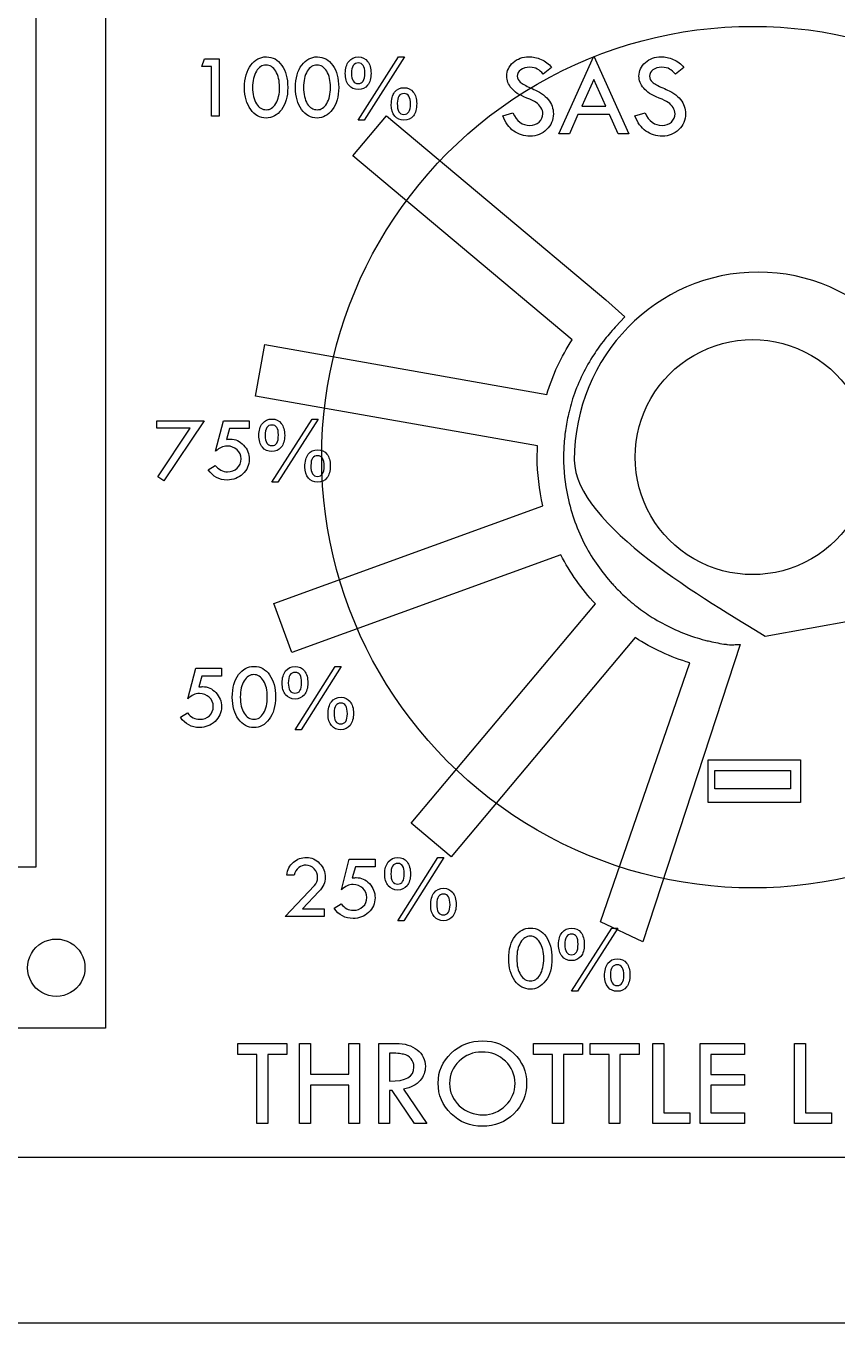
# Model space of a CAD drawing. Extents: x 0 to 339, y 0 to 211.
# Drawn here: x 71.27 to 102.32, y 0.13 to 49.81 of the extents above; entities that cross this region are included whole.
import ezdxf

# ---------------------------------------------------------------- set-up
doc = ezdxf.new("R2010")
doc.units = 0
doc.layers.add('Layer_1', color=7, linetype='CONTINUOUS')

msp = doc.modelspace()

# ---------------------------------------------------------------- linework, layer by layer
at = {"layer": 'Layer_1', "color": 6}
for p, q in [((74.32341, 77.630031), (74.32341, 11.422331)), ((74.32341, 11.422331), (40.28839, 11.422331)), ((116.13033, 6.478666), (6.47757, 6.478666))]:
    msp.add_line(p, q, dxfattribs=at)
at = {"layer": 'Layer_1', "color": 1}
for p, q in [((71.657301, 71.799211), (71.657301, 17.59721)), ((97.64459, 21.298801), (100.54459, 21.298801)), ((97.64459, 20.598801), (97.64459, 21.298801)), ((100.54459, 21.298801), (100.54459, 20.598801)), ((100.54459, 20.598801), (97.64459, 20.598801)), ((71.657301, 17.59721), (42.620799, 17.59721)), ((72.43379, 12.642041), (72.43379, 12.642041))]:
    msp.add_line(p, q, dxfattribs=at)
at = {"layer": 'Layer_1', "color": 7}
for p, q in [((78.00649, 48.259181), (78.1064, 48.548571)), ((78.38028, 48.259181), (78.00649, 48.259181)), ((78.1064, 48.548571), (78.67656, 48.548571)), ((78.38028, 46.360931), (78.38028, 48.259181)), ((78.67656, 48.548571), (78.67656, 46.360931)), ((80.46457, 48.629531), (80.48179, 48.629531)), ((82.41449, 48.629531), (82.43172, 48.629531)), ((83.99407, 46.205851), (85.53575, 48.626031)), ((85.7614, 48.626031), (84.22317, 46.205851)), ((85.53575, 48.626031), (85.7614, 48.626031)), ((91.39467, 48.224751), (91.07893, 47.971711)), ((91.39476, 48.224701), (91.39467, 48.224751)), ((91.67459, 45.687611), (93.00922, 48.650221)), ((93.00922, 48.650221), (94.35728, 45.687611)), ((96.45552, 48.224751), (96.13977, 47.971711)), ((96.4555, 48.224701), (96.45552, 48.224751)), ((83.4997, 47.997351), (83.4997, 47.997351)), ((84.24557, 48.016271), (84.24556, 48.016251)), ((93.00922, 47.756731), (92.55016, 46.742331)), ((93.46828, 46.742331), (93.00922, 47.756731)), ((80.98305, 47.465091), (80.98305, 47.465091)), ((82.93298, 47.465091), (82.93298, 47.465091)), ((85.26014, 46.788081), (85.26014, 46.788081)), ((85.99743, 46.819091), (85.99739, 46.819081)), ((92.55016, 46.742331), (93.46828, 46.742331)), ((78.67656, 46.360931), (78.38028, 46.360931)), ((83.78631, 44.838341), (85.07199, 46.370421)), ((84.22317, 46.205851), (83.99407, 46.205851)), ((85.07199, 46.370421), (93.47304, 39.321241)), ((89.52489, 46.375031), (89.91453, 46.484751)), ((92.4046, 46.417631), (92.0799, 45.687611)), ((93.61607, 46.417631), (92.4046, 46.417631)), ((93.94973, 45.687611), (93.61607, 46.417631)), ((94.58572, 46.375031), (94.97536, 46.484751)), ((92.0799, 45.687611), (91.67459, 45.687611)), ((94.35728, 45.687611), (93.94973, 45.687611)), ((92.18166, 37.794331), (83.78631, 44.838341)), ((93.47304, 39.321241), (94.20562, 38.666261)), ((94.20562, 38.666261), (93.85793, 38.296291)), ((80.06716, 35.638281), (80.41441, 37.607261)), ((80.41441, 37.607261), (91.21274, 35.703501)), ((90.86131, 33.734521), (80.06716, 35.638281)), ((92.20175, 35.527731), (92.20175, 35.525731)), ((76.28273, 34.694611), (78.09313, 34.694611)), ((76.28273, 34.405231), (76.28273, 34.694611)), ((77.56086, 34.405231), (76.28273, 34.405231)), ((76.3189, 32.539711), (77.56086, 34.405231)), ((78.09313, 34.694611), (76.548, 32.388121)), ((78.53238, 33.523331), (78.83555, 34.691171)), ((78.83555, 34.691171), (79.82429, 34.691171)), ((79.06637, 34.394891), (78.94923, 33.974591)), ((79.82429, 34.394891), (79.06637, 34.394891)), ((79.82429, 34.691171), (79.82429, 34.394891)), ((80.68729, 32.338121), (82.22897, 34.758301)), ((82.45462, 34.758301), (80.91638, 32.338121)), ((82.22897, 34.758301), (82.45462, 34.758301)), ((80.19291, 34.129621), (80.19291, 34.129621)), ((80.93879, 34.148551), (80.93878, 34.148521)), ((91.85951, 33.560431), (91.85951, 33.558431)), ((78.24988, 32.813611), (78.5186, 32.984141)), ((81.95336, 32.920341), (81.95336, 32.920341)), ((82.69065, 32.951341), (82.69061, 32.951341)), ((76.548, 32.388121), (76.3189, 32.539711)), ((80.91638, 32.338121), (80.68729, 32.338121)), ((80.76272, 27.689931), (91.06595, 31.439571)), ((92.01497, 31.784381), (92.01497, 31.780381)), ((92.6945, 29.904531), (92.6945, 29.903971)), ((91.75067, 29.560621), (81.44691, 25.810461)), ((93.71874, 28.446701), (93.72174, 28.443701)), ((81.44691, 25.810461), (80.76272, 27.689931)), ((86.02286, 19.274951), (93.07204, 27.675981)), ((94.59902, 26.384111), (87.555, 17.989271)), ((96.86403, 26.404051), (96.86703, 26.403491)), ((98.62132, 26.127081), (94.88739, 14.733111)), ((98.61832, 26.127081), (98.62132, 26.127081)), ((93.26475, 15.502091), (96.68986, 25.415181)), ((77.47039, 24.044121), (77.77356, 25.211951)), ((77.77356, 25.211951), (78.7623, 25.211951)), ((78.00438, 24.915671), (77.88725, 24.495371)), ((78.7623, 24.915671), (78.00438, 24.915671)), ((78.7623, 25.211951), (78.7623, 24.915671)), ((79.99565, 25.282581), (80.01287, 25.282581)), ((81.57522, 22.858901), (83.11691, 25.279081)), ((83.34256, 25.279081), (81.80432, 22.858901)), ((83.11691, 25.279081), (83.34256, 25.279081)), ((81.08085, 24.650401), (81.08085, 24.650401)), ((81.82673, 24.669321), (81.82672, 24.669301)), ((80.51414, 24.118131), (80.51414, 24.118131)), ((77.1879, 23.334391), (77.45661, 23.504931)), ((82.8413, 23.441121), (82.8413, 23.441121)), ((83.57859, 23.472131), (83.57855, 23.472121)), ((81.80432, 22.858901), (81.57522, 22.858901)), ((87.555, 17.989271), (86.02286, 19.274951)), ((83.34991, 16.728991), (83.65308, 17.896831)), ((83.65308, 17.896831), (84.64182, 17.896831)), ((84.64182, 17.896831), (84.64182, 17.600551)), ((85.50482, 15.543791), (87.0465, 17.963971)), ((87.27215, 17.963971), (85.73392, 15.543791)), ((87.0465, 17.963971), (87.27215, 17.963971)), ((83.8839, 17.600551), (83.76677, 17.180251)), ((84.64182, 17.600551), (83.8839, 17.600551)), ((81.54813, 17.283641), (81.25874, 17.283641)), ((85.01045, 17.335281), (85.01045, 17.335281)), ((85.75632, 17.354201), (85.75631, 17.354181)), ((81.19673, 15.698861), (82.31466, 16.887411)), ((82.48349, 16.658351), (81.85991, 15.991691)), ((81.85991, 15.991691), (82.69535, 15.991691)), ((82.69535, 15.991691), (82.69535, 15.698861)), ((83.06742, 16.019271), (83.33613, 16.189801)), ((86.77089, 16.126011), (86.77089, 16.126011)), ((87.50817, 16.157021), (87.50814, 16.157011)), ((82.69535, 15.698861), (81.19673, 15.698861)), ((85.73392, 15.543791), (85.50482, 15.543791)), ((94.88739, 14.733111), (93.26475, 15.502091)), ((90.57908, 15.262771), (90.59631, 15.262771)), ((92.15866, 12.839091), (93.70034, 15.259271)), ((93.92599, 15.259271), (92.38776, 12.839091)), ((93.70034, 15.259271), (93.92599, 15.259271)), ((91.66429, 14.630591), (91.66429, 14.630591)), ((92.41016, 14.649511), (92.41015, 14.649491)), ((91.09757, 14.098331), (91.09757, 14.098331)), ((93.42473, 13.421321), (93.42473, 13.421321)), ((94.16202, 13.452331), (94.16198, 13.452321)), ((92.38776, 12.839091), (92.15866, 12.839091)), ((79.38275, 10.843581), (81.26136, 10.843581)), ((79.38275, 10.423971), (79.38275, 10.843581)), ((81.26136, 10.843581), (81.26136, 10.423971)), ((81.74608, 10.843581), (82.1657, 10.843581)), ((81.74608, 7.771241), (81.74608, 10.843581)), ((82.1657, 10.843581), (82.1657, 9.661911)), ((83.63434, 9.661911), (83.63434, 10.843581)), ((83.63434, 10.843581), (84.04913, 10.843581)), ((84.04913, 10.843581), (84.04913, 7.771241)), ((84.77737, 7.771241), (84.77742, 10.843581)), ((84.77742, 10.843581), (85.44302, 10.843581)), ((85.19704, 10.472201), (85.19704, 9.401461)), ((85.19704, 10.472181), (85.19704, 10.472201)), ((90.70626, 10.843581), (92.58487, 10.843581)), ((90.70626, 10.423971), (90.70626, 10.843581)), ((92.58487, 10.843581), (92.58487, 10.423971)), ((92.86823, 10.843581), (94.74684, 10.843581)), ((92.86823, 10.423971), (92.86823, 10.843581)), ((94.74684, 10.843581), (94.74684, 10.423971)), ((95.27739, 10.843581), (95.69218, 10.843581)), ((95.27739, 7.771241), (95.27739, 10.843581)), ((95.69218, 10.843581), (95.69218, 8.186031)), ((97.08365, 10.843581), (98.78622, 10.843581)), ((97.08365, 7.771241), (97.08365, 10.843581)), ((98.78622, 10.843581), (98.78622, 10.423971)), ((100.69859, 10.843581), (101.11338, 10.843581)), ((100.69859, 7.771241), (100.69859, 10.843581)), ((101.11338, 10.843581), (101.11338, 8.186031)), ((80.11345, 10.423971), (79.38275, 10.423971)), ((80.11345, 7.771241), (80.11345, 10.423971)), ((81.26136, 10.423971), (80.52824, 10.423971)), ((80.52824, 10.423971), (80.52824, 7.771241)), ((91.43697, 10.423971), (90.70626, 10.423971)), ((91.43697, 7.771241), (91.43697, 10.423971)), ((92.58487, 10.423971), (91.85175, 10.423971)), ((91.85175, 10.423971), (91.85175, 7.771241)), ((93.59894, 10.423971), (92.86823, 10.423971)), ((93.59894, 7.771241), (93.59894, 10.423971)), ((94.74684, 10.423971), (94.01372, 10.423971)), ((94.01372, 10.423971), (94.01372, 7.771241)), ((98.78622, 10.423971), (97.49844, 10.423971)), ((97.49844, 10.423971), (97.49844, 9.657091)), ((82.1657, 9.661911), (83.63434, 9.661911)), ((97.49844, 9.657091), (98.78622, 9.657091)), ((98.78622, 9.657091), (98.78622, 9.242301)), ((83.63434, 9.247121), (82.1657, 9.247121)), ((82.1657, 9.247121), (82.1657, 7.771241)), ((83.63434, 7.771241), (83.63434, 9.247121)), ((85.29109, 9.034901), (85.19699, 9.034901)), ((85.19699, 9.034901), (85.19699, 7.771241)), ((86.14478, 7.771241), (85.29109, 9.034901)), ((85.72999, 9.085551), (86.62468, 7.771241)), ((87.05394, 9.326701), (87.05394, 9.326701)), ((89.99605, 9.307401), (89.99605, 9.307401)), ((98.78622, 9.242301), (97.49844, 9.242301)), ((97.49844, 9.242301), (97.49844, 8.186031)), ((95.69218, 8.186031), (96.69298, 8.186031)), ((96.69298, 8.186031), (96.69298, 7.771241)), ((97.49844, 8.186031), (98.78622, 8.186031)), ((98.78622, 8.186031), (98.78622, 7.771241)), ((101.11338, 8.186031), (102.11418, 8.186031)), ((102.11418, 8.186031), (102.11418, 7.771241)), ((80.52824, 7.771241), (80.11345, 7.771241)), ((82.1657, 7.771241), (81.74608, 7.771241)), ((84.04913, 7.771241), (83.63434, 7.771241)), ((85.19699, 7.771241), (84.77737, 7.771241)), ((86.62468, 7.771241), (86.14478, 7.771241)), ((91.85175, 7.771241), (91.43697, 7.771241)), ((94.01372, 7.771241), (93.59894, 7.771241)), ((96.69298, 7.771241), (95.27739, 7.771241)), ((98.78622, 7.771241), (97.08365, 7.771241)), ((102.11418, 7.771241), (100.69859, 7.771241)), ((338.58731, 0.132278), (0.13229, 0.132278))]:
    msp.add_line(p, q, dxfattribs=at)
at = {"layer": 'Layer_1', "color": 3}
for p, q in [((99.30574, 40.384291), (99.30574, 40.384291)), ((99.5675, 26.447111), (102.97111, 27.051211)), ((97.39377, 21.701481), (100.925069, 21.701481)), ((97.39377, 20.064455), (97.39377, 21.701481)), ((100.925069, 21.701481), (100.925069, 20.064455)), ((100.925069, 20.064455), (97.39377, 20.064455))]:
    msp.add_line(p, q, dxfattribs=at)
at = {"layer": 'Layer_1', "color": 6}
for points in [[(90.8446, 47.58779), (95.949718, 50.535231), (102.239482, 50.535231), (107.3446, 47.58779)], [(82.5946, 33.298371), (82.5946, 39.193253), (85.739482, 44.640349), (90.8446, 47.58779)], [(90.8446, 19.008952), (85.739482, 21.956393), (82.5946, 27.403489), (82.5946, 33.298371)], [(107.3446, 19.008952), (102.239482, 16.061511), (95.949718, 16.061511), (90.8446, 19.008952)]]:
    msp.add_open_spline(points, degree=3, dxfattribs=at)
at = {"layer": 'Layer_1', "color": 7}
for points in [[(79.64291, 47.444421), (79.64291, 47.817634), (79.723297, 48.108171), (79.88407, 48.316031)], [(79.88407, 48.316031), (80.04599, 48.525031), (80.23949, 48.629531), (80.46457, 48.629531)], [(80.46801, 48.316031), (80.315277, 48.316031), (80.19068, 48.236791), (80.09422, 48.078311)], [(80.83664, 48.076591), (80.739027, 48.236218), (80.61615, 48.316031), (80.46801, 48.316031)], [(80.48179, 48.629531), (80.72295, 48.629531), (80.918747, 48.521011), (81.06918, 48.303971)], [(81.06918, 48.303971), (81.220767, 48.088078), (81.29656, 47.807301), (81.29656, 47.461641)], [(81.59284, 47.444421), (81.59284, 47.817634), (81.673223, 48.108171), (81.83399, 48.316031)], [(81.83399, 48.316031), (81.99591, 48.525031), (82.18941, 48.629531), (82.41449, 48.629531)], [(82.41794, 48.316031), (82.265207, 48.316031), (82.140607, 48.236791), (82.04414, 48.078311)], [(82.78656, 48.076591), (82.688947, 48.236218), (82.566073, 48.316031), (82.41794, 48.316031)], [(82.43172, 48.629531), (82.672873, 48.629531), (82.868667, 48.521011), (83.0191, 48.303971)], [(83.0191, 48.303971), (83.170687, 48.088078), (83.24648, 47.807301), (83.24648, 47.461641)], [(83.4997, 47.997351), (83.4997, 48.190278), (83.544483, 48.343011), (83.63405, 48.455551)], [(83.63405, 48.455551), (83.723623, 48.569238), (83.84363, 48.626081), (83.99407, 48.626081)], [(84.00096, 48.396941), (83.82296, 48.396941), (83.73396, 48.262581), (83.73396, 47.993861)], [(83.99407, 48.626081), (84.146803, 48.626081), (84.266807, 48.569811), (84.35408, 48.457271)], [(84.24556, 48.016251), (84.24556, 48.270044), (84.164027, 48.396941), (84.00096, 48.396941)], [(84.35408, 48.457271), (84.441353, 48.345884), (84.48499, 48.191431), (84.48499, 47.993911)], [(89.67945, 47.893281), (89.67945, 48.097808), (89.761557, 48.271728), (89.92577, 48.415041)], [(89.92577, 48.415041), (90.08999, 48.559848), (90.28929, 48.632251), (90.52367, 48.632251)], [(90.55717, 48.229191), (90.416837, 48.229191), (90.302633, 48.197091), (90.21456, 48.132891)], [(90.52367, 48.632251), (90.67893, 48.632251), (90.83643, 48.598664), (90.99617, 48.531491)], [(90.85052, 48.164291), (90.78334, 48.207558), (90.685557, 48.229191), (90.55717, 48.229191)], [(90.99617, 48.531491), (91.155903, 48.464311), (91.288767, 48.362048), (91.39476, 48.224701)], [(94.74018, 47.893281), (94.74018, 48.097808), (94.82229, 48.271728), (94.98651, 48.415041)], [(94.98651, 48.415041), (95.150723, 48.559848), (95.350023, 48.632251), (95.58441, 48.632251)], [(95.61802, 48.229191), (95.477687, 48.229191), (95.36348, 48.197091), (95.2754, 48.132891)], [(95.58441, 48.632251), (95.739663, 48.632251), (95.89716, 48.598664), (96.0569, 48.531491)], [(95.91137, 48.164291), (95.84419, 48.207558), (95.746407, 48.229191), (95.61802, 48.229191)], [(96.0569, 48.531491), (96.21664, 48.464311), (96.349507, 48.362048), (96.4555, 48.224701)], [(80.09422, 48.078311), (79.997753, 47.920991), (79.94952, 47.713138), (79.94952, 47.454751)], [(80.98305, 47.465091), (80.98305, 47.713138), (80.934247, 47.916971), (80.83664, 48.076591)], [(82.04414, 48.078311), (81.94768, 47.920991), (81.89945, 47.713138), (81.89945, 47.454751)], [(82.93298, 47.465091), (82.93298, 47.713138), (82.884173, 47.916971), (82.78656, 48.076591)], [(83.63233, 47.546051), (83.54391, 47.656291), (83.4997, 47.806724), (83.4997, 47.997351)], [(83.73396, 47.993861), (83.73396, 47.869834), (83.75636, 47.773944), (83.80116, 47.706191)], [(83.80116, 47.706191), (83.84596, 47.639591), (83.90912, 47.606291), (83.99064, 47.606291)], [(83.99064, 47.606291), (84.079067, 47.606291), (84.143377, 47.639024), (84.18357, 47.704491)], [(84.18357, 47.704491), (84.224903, 47.769958), (84.24557, 47.873884), (84.24557, 48.016271)], [(84.48499, 47.993911), (84.48499, 47.804431), (84.44078, 47.654568), (84.35236, 47.544321)], [(89.72195, 47.653681), (89.693617, 47.728321), (89.67945, 47.808188), (89.67945, 47.893281)], [(90.21456, 48.132891), (90.127973, 48.070224), (90.08468, 47.988861), (90.08468, 47.888801)], [(90.08468, 47.888801), (90.08468, 47.802214), (90.122747, 47.725331), (90.19888, 47.658151)], [(91.07893, 47.971711), (90.99533, 48.058298), (90.919193, 48.122491), (90.85052, 48.164291)], [(94.78278, 47.653681), (94.75438, 47.728321), (94.74018, 47.808188), (94.74018, 47.893281)], [(95.2754, 48.132891), (95.188813, 48.070224), (95.14552, 47.988861), (95.14552, 47.888801)], [(95.14552, 47.888801), (95.14552, 47.802214), (95.18359, 47.725331), (95.25973, 47.658151)], [(96.13977, 47.971711), (96.05617, 48.058298), (95.980037, 48.122491), (95.91137, 48.164291)], [(79.87718, 46.612431), (79.721, 46.830618), (79.64291, 47.107948), (79.64291, 47.444421)], [(79.94952, 47.454751), (79.94952, 47.198664), (79.998327, 46.992534), (80.09594, 46.836361)], [(80.84008, 46.841521), (80.935393, 47.001148), (80.98305, 47.209004), (80.98305, 47.465091)], [(81.29656, 47.461641), (81.29656, 47.103354), (81.215027, 46.817988), (81.05196, 46.605541)], [(81.8271, 46.612431), (81.670927, 46.830618), (81.59284, 47.107948), (81.59284, 47.444421)], [(81.89945, 47.454751), (81.89945, 47.198664), (81.948257, 46.992534), (82.04587, 46.836361)], [(82.79001, 46.841521), (82.885323, 47.001148), (82.93298, 47.209004), (82.93298, 47.465091)], [(83.24648, 47.461641), (83.24648, 47.103354), (83.164947, 46.817988), (83.00188, 46.605541)], [(83.99407, 47.380681), (83.842483, 47.380681), (83.721903, 47.435804), (83.63233, 47.546051)], [(84.35236, 47.544321), (84.263933, 47.435228), (84.144503, 47.380681), (83.99407, 47.380681)], [(85.26014, 46.788081), (85.26014, 47.000528), (85.30263, 47.163594), (85.38761, 47.277281)], [(85.38761, 47.277281), (85.473737, 47.390968), (85.596037, 47.447811), (85.75451, 47.447811)], [(85.75107, 47.222161), (85.576517, 47.222161), (85.48924, 47.098711), (85.48924, 46.851811)], [(85.99739, 46.819081), (85.99739, 47.087801), (85.915283, 47.222161), (85.75107, 47.222161)], [(85.75451, 47.447811), (85.898057, 47.447811), (86.013467, 47.392691), (86.10074, 47.282451)], [(86.10074, 47.282451), (86.18802, 47.172204), (86.23166, 47.025211), (86.23166, 46.841471)], [(89.86078, 47.427501), (89.798047, 47.503641), (89.75177, 47.579034), (89.72195, 47.653681)], [(90.08248, 47.232681), (89.99738, 47.287948), (89.92348, 47.352888), (89.86078, 47.427501)], [(90.45196, 47.053541), (90.292227, 47.119208), (90.169067, 47.178921), (90.08248, 47.232681)], [(90.19888, 47.658151), (90.275013, 47.592484), (90.404893, 47.520081), (90.58852, 47.440941)], [(90.58852, 47.440941), (90.772147, 47.363314), (90.914717, 47.290164), (91.01623, 47.221491)], [(91.01623, 47.221491), (91.119237, 47.154311), (91.203583, 47.079668), (91.26927, 46.997561)], [(94.92162, 47.427501), (94.858953, 47.503641), (94.812673, 47.579034), (94.78278, 47.653681)], [(95.14331, 47.232681), (95.058217, 47.287948), (94.98432, 47.352888), (94.92162, 47.427501)], [(95.5128, 47.053541), (95.35306, 47.119208), (95.229897, 47.178921), (95.14331, 47.232681)], [(95.25973, 47.658151), (95.335863, 47.592484), (95.465743, 47.520081), (95.64937, 47.440941)], [(95.64937, 47.440941), (95.83299, 47.363314), (95.975557, 47.290164), (96.07707, 47.221491)], [(96.07707, 47.221491), (96.180083, 47.154311), (96.264433, 47.079668), (96.33012, 46.997561)], [(80.09594, 46.836361), (80.193553, 46.681328), (80.319873, 46.603811), (80.4749, 46.603811)], [(80.4749, 46.603811), (80.624187, 46.603811), (80.745913, 46.683048), (80.84008, 46.841521)], [(82.04587, 46.836361), (82.143477, 46.681328), (82.269797, 46.603811), (82.42483, 46.603811)], [(82.42483, 46.603811), (82.574117, 46.603811), (82.695843, 46.683048), (82.79001, 46.841521)], [(85.39278, 46.362611), (85.304353, 46.468258), (85.26014, 46.610081), (85.26014, 46.788081)], [(85.48924, 46.851811), (85.48924, 46.702524), (85.508773, 46.594578), (85.54784, 46.527971)], [(85.74422, 46.428071), (85.913027, 46.428071), (85.99743, 46.558411), (85.99743, 46.819091)], [(86.23166, 46.841471), (86.23166, 46.638211), (86.18917, 46.481461), (86.10419, 46.371221)], [(90.80353, 46.881111), (90.730383, 46.931844), (90.613193, 46.989321), (90.45196, 47.053541)], [(90.98716, 46.686291), (90.937893, 46.765418), (90.876683, 46.830358), (90.80353, 46.881111)], [(91.26927, 46.997561), (91.334937, 46.915448), (91.383457, 46.828861), (91.41483, 46.737801)], [(91.41483, 46.737801), (91.447697, 46.646734), (91.46413, 46.550444), (91.46413, 46.448931)], [(95.86437, 46.881111), (95.791217, 46.931844), (95.674027, 46.989321), (95.5128, 47.053541)], [(96.04799, 46.686291), (95.998723, 46.765418), (95.937517, 46.830358), (95.86437, 46.881111)], [(96.33012, 46.997561), (96.395787, 46.915448), (96.444303, 46.828861), (96.47567, 46.737801)], [(96.47567, 46.737801), (96.508537, 46.646734), (96.52497, 46.550444), (96.52497, 46.448931)], [(80.46801, 46.286861), (80.23145, 46.286861), (80.034507, 46.395384), (79.87718, 46.612431)], [(81.05196, 46.605541), (80.89004, 46.393088), (80.69539, 46.286861), (80.46801, 46.286861)], [(82.41794, 46.286861), (82.181373, 46.286861), (81.984427, 46.395384), (81.8271, 46.612431)], [(83.00188, 46.605541), (82.83996, 46.393088), (82.645313, 46.286861), (82.41794, 46.286861)], [(85.74418, 46.205851), (85.598333, 46.205851), (85.4812, 46.258104), (85.39278, 46.362611)], [(85.54784, 46.527971), (85.58804, 46.461371), (85.6535, 46.428071), (85.74422, 46.428071)], [(86.10419, 46.371221), (86.01921, 46.260974), (85.899207, 46.205851), (85.74418, 46.205851)], [(89.94588, 45.786091), (89.763747, 45.917464), (89.623417, 46.113778), (89.52489, 46.375031)], [(89.91453, 46.484751), (90.05635, 46.163784), (90.273563, 46.003301), (90.56617, 46.003301)], [(90.91998, 46.130941), (91.014033, 46.216034), (91.06106, 46.323521), (91.06106, 46.453401)], [(91.06106, 46.453401), (91.06106, 46.531034), (91.036427, 46.608664), (90.98716, 46.686291)], [(91.46413, 46.448931), (91.46413, 46.211558), (91.377543, 46.009271), (91.20437, 45.842071)], [(95.00671, 45.786091), (94.824583, 45.917464), (94.684253, 46.113778), (94.58572, 46.375031)], [(94.97536, 46.484751), (95.117187, 46.163784), (95.3344, 46.003301), (95.627, 46.003301)], [(95.98081, 46.130941), (96.074863, 46.216034), (96.12189, 46.323521), (96.12189, 46.453401)], [(96.12189, 46.453401), (96.12189, 46.531034), (96.097257, 46.608664), (96.04799, 46.686291)], [(96.52497, 46.448931), (96.52497, 46.211558), (96.438383, 46.009271), (96.26521, 45.842071)], [(90.5796, 45.591271), (90.34074, 45.591271), (90.1295, 45.656211), (89.94588, 45.786091)], [(90.56617, 46.003301), (90.70799, 46.003301), (90.825927, 46.045848), (90.91998, 46.130941)], [(91.20437, 45.842071), (91.03269, 45.674871), (90.824433, 45.591271), (90.5796, 45.591271)], [(95.64044, 45.591271), (95.40158, 45.591271), (95.190337, 45.656211), (95.00671, 45.786091)], [(95.627, 46.003301), (95.768827, 46.003301), (95.886763, 46.045848), (95.98081, 46.130941)], [(96.26521, 45.842071), (96.09353, 45.674871), (95.885273, 45.591271), (95.64044, 45.591271)], [(93.83363, 38.270681), (93.67402, 38.102001), (93.52261, 37.925761), (93.37993, 37.742551)], [(93.85733, 38.296581), (93.84933, 38.287581), (93.84153, 38.279681), (93.83363, 38.270681)], [(91.21274, 35.703501), (91.43631, 36.442341), (91.76246, 37.146151), (92.18166, 37.794331)], [(93.36553, 37.723451), (93.22209, 37.537851), (93.08774, 37.345381), (92.96296, 37.146751)], [(93.37993, 37.742551), (93.37493, 37.736551), (93.36993, 37.729451), (93.36553, 37.723451)], [(92.96296, 37.146751), (92.64336, 36.640571), (92.38768, 36.096751), (92.20175, 35.527731)], [(92.20175, 35.525731), (92.16205, 35.397741), (92.12585, 35.268671), (92.09324, 35.138681)], [(92.04314, 34.941281), (91.99574, 34.736511), (91.95734, 34.529791), (91.92791, 34.321681)], [(92.09324, 35.138681), (92.07564, 35.073081), (92.05884, 35.007271), (92.04314, 34.941281)], [(80.19291, 34.129621), (80.19291, 34.322548), (80.237697, 34.475281), (80.32727, 34.587821)], [(80.32727, 34.587821), (80.416843, 34.701508), (80.53685, 34.758351), (80.68729, 34.758351)], [(80.69418, 34.529201), (80.51618, 34.529201), (80.42718, 34.394841), (80.42718, 34.126121)], [(80.68729, 34.758351), (80.840017, 34.758351), (80.96002, 34.702081), (81.0473, 34.589541)], [(80.93878, 34.148521), (80.93878, 34.402308), (80.857247, 34.529201), (80.69418, 34.529201)], [(81.0473, 34.589541), (81.134573, 34.478148), (81.17821, 34.323691), (81.17821, 34.126171)], [(91.92791, 34.321681), (91.92491, 34.300681), (91.92191, 34.279581), (91.91891, 34.258581)], [(78.94923, 33.974591), (79.03651, 33.983791), (79.08704, 33.988391), (79.10082, 33.988391)], [(79.10082, 33.988391), (79.293747, 33.988391), (79.461983, 33.911451), (79.60553, 33.757571)], [(80.32555, 33.678311), (80.237123, 33.788551), (80.19291, 33.938988), (80.19291, 34.129621)], [(80.42718, 34.126121), (80.42718, 34.002101), (80.44958, 33.906214), (80.49438, 33.838461)], [(80.49438, 33.838461), (80.53918, 33.771861), (80.60234, 33.738561), (80.68386, 33.738561)], [(80.68386, 33.738561), (80.772287, 33.738561), (80.836597, 33.771294), (80.87679, 33.836761)], [(80.87679, 33.836761), (80.918123, 33.902228), (80.93879, 34.006158), (80.93879, 34.148551)], [(81.17821, 34.126171), (81.17821, 33.936691), (81.134, 33.786831), (81.04558, 33.676591)], [(91.91891, 34.258581), (91.88791, 34.026961), (91.86801, 33.793971), (91.85951, 33.560431)], [(78.74942, 33.673191), (78.683953, 33.642191), (78.611607, 33.592238), (78.53238, 33.523331)], [(78.98024, 33.721391), (78.891813, 33.721391), (78.814873, 33.705324), (78.74942, 33.673191)], [(79.35403, 33.578421), (79.252977, 33.673734), (79.12838, 33.721391), (78.98024, 33.721391)], [(79.50734, 33.230471), (79.50734, 33.368271), (79.456237, 33.484254), (79.35403, 33.578421)], [(79.60553, 33.757571), (79.74907, 33.603691), (79.82084, 33.423398), (79.82084, 33.216691)], [(80.68729, 33.512951), (80.535703, 33.512951), (80.415123, 33.568071), (80.32555, 33.678311)], [(81.04558, 33.676591), (80.957153, 33.567498), (80.837723, 33.512951), (80.68729, 33.512951)], [(81.95336, 32.920341), (81.95336, 33.132788), (81.99585, 33.295854), (82.08083, 33.409541)], [(82.08083, 33.409541), (82.166957, 33.523228), (82.289257, 33.580071), (82.44773, 33.580071)], [(82.44428, 33.354421), (82.269733, 33.354421), (82.18246, 33.230971), (82.18246, 32.984071)], [(82.69061, 32.951341), (82.69061, 33.220061), (82.6085, 33.354421), (82.44428, 33.354421)], [(82.44773, 33.580071), (82.591277, 33.580071), (82.706687, 33.524951), (82.79396, 33.414711)], [(82.79396, 33.414711), (82.881233, 33.304471), (82.92487, 33.157481), (82.92487, 32.973741)], [(90.84581, 33.298371), (90.84681, 33.443861), (90.85281, 33.589301), (90.86131, 33.734521)], [(91.06595, 31.439571), (90.92229, 32.048811), (90.84841, 32.672431), (90.84581, 33.298371)], [(91.85951, 33.558431), (91.85351, 33.471731), (91.84931, 33.384881), (91.84651, 33.297981)], [(91.84651, 33.297981), (91.84951, 32.788931), (91.90581, 32.281601), (92.01497, 31.784381)], [(78.9768, 32.422591), (78.677073, 32.422591), (78.434767, 32.552931), (78.24988, 32.813611)], [(78.5186, 32.984141), (78.65066, 32.818781), (78.80741, 32.736101), (78.98885, 32.736101)], [(78.98885, 32.736101), (79.138137, 32.736101), (79.261587, 32.782608), (79.3592, 32.875621)], [(79.3592, 32.875621), (79.45796, 32.969788), (79.50734, 33.088071), (79.50734, 33.230471)], [(79.82084, 33.216691), (79.82084, 32.995058), (79.738733, 32.807298), (79.57452, 32.653411)], [(82.08599, 32.494871), (81.99757, 32.600518), (81.95336, 32.742341), (81.95336, 32.920341)], [(82.18246, 32.984071), (82.18246, 32.834784), (82.201993, 32.726838), (82.24106, 32.660231)], [(82.43743, 32.560331), (82.606243, 32.560331), (82.69065, 32.690668), (82.69065, 32.951341)], [(82.92487, 32.973741), (82.92487, 32.770481), (82.882383, 32.613728), (82.79741, 32.503481)], [(79.57452, 32.653411), (79.411453, 32.499531), (79.212213, 32.422591), (78.9768, 32.422591)], [(82.43739, 32.338121), (82.29155, 32.338121), (82.174417, 32.390371), (82.08599, 32.494871)], [(82.24106, 32.660231), (82.28126, 32.593631), (82.346717, 32.560331), (82.43743, 32.560331)], [(82.79741, 32.503481), (82.71243, 32.393241), (82.592423, 32.338121), (82.43739, 32.338121)], [(92.01497, 31.780381), (92.15395, 31.126771), (92.38263, 30.495511), (92.6945, 29.904531)], [(92.6945, 29.903971), (92.97472, 29.377961), (93.31873, 28.888511), (93.71874, 28.446701)], [(93.07204, 27.675981), (92.54568, 28.239361), (92.1009, 28.873751), (91.75067, 29.560621)], [(93.72174, 28.443701), (93.84327, 28.309301), (93.9698, 28.179491), (94.10105, 28.054571)], [(94.10105, 28.054571), (94.10605, 28.050571), (94.11005, 28.045571), (94.11485, 28.041671)], [(94.11485, 28.041671), (94.2878, 27.877831), (94.46871, 27.722621), (94.65694, 27.576591)], [(94.65694, 27.576591), (94.84799, 27.428441), (95.04633, 27.289951), (95.25122, 27.161621)], [(95.25122, 27.161621), (95.75563, 26.843741), (96.29732, 26.589301), (96.86403, 26.404051)], [(96.68986, 25.415181), (95.95101, 25.638751), (95.2472, 25.964911), (94.59902, 26.384111)], [(96.86703, 26.403491), (96.99655, 26.363391), (97.12717, 26.326691), (97.25873, 26.293941)], [(97.25873, 26.293941), (97.32223, 26.276741), (97.38598, 26.260341), (97.44993, 26.244841)], [(97.44993, 26.244841), (97.65623, 26.197141), (97.86451, 26.158441), (98.07418, 26.129081)], [(98.07418, 26.129081), (98.09398, 26.126081), (98.11378, 26.123081), (98.13358, 26.120081)], [(98.13358, 26.120081), (98.36572, 26.088981), (98.38426, 26.134881), (98.61832, 26.127081)], [(79.17399, 24.097461), (79.17399, 24.470681), (79.254377, 24.761218), (79.41515, 24.969071)], [(79.41515, 24.969071), (79.57707, 25.178078), (79.77057, 25.282581), (79.99565, 25.282581)], [(79.99909, 24.969071), (79.846357, 24.969071), (79.72176, 24.889834), (79.6253, 24.731361)], [(80.36772, 24.729641), (80.270107, 24.889261), (80.14723, 24.969071), (79.99909, 24.969071)], [(80.01287, 25.282581), (80.25403, 25.282581), (80.449827, 25.174058), (80.60026, 24.957011)], [(80.60026, 24.957011), (80.751847, 24.741118), (80.82764, 24.460344), (80.82764, 24.114691)], [(81.08085, 24.650401), (81.08085, 24.843328), (81.125637, 24.996061), (81.21521, 25.108601)], [(81.21521, 25.108601), (81.304783, 25.222288), (81.424787, 25.279131), (81.57522, 25.279131)], [(81.58212, 25.049981), (81.40412, 25.049981), (81.31512, 24.915621), (81.31512, 24.646901)], [(81.57522, 25.279131), (81.727953, 25.279131), (81.84796, 25.222861), (81.93524, 25.110321)], [(81.82672, 24.669301), (81.82672, 24.923088), (81.745187, 25.049981), (81.58212, 25.049981)], [(81.93524, 25.110321), (82.022513, 24.998928), (82.06615, 24.844471), (82.06615, 24.646951)], [(77.88725, 24.495371), (77.974523, 24.504571), (78.02505, 24.509171), (78.03883, 24.509171)], [(78.03883, 24.509171), (78.231757, 24.509171), (78.399993, 24.432231), (78.54354, 24.278351)], [(79.6253, 24.731361), (79.52884, 24.574034), (79.48061, 24.366181), (79.48061, 24.107801)], [(80.51414, 24.118131), (80.51414, 24.366178), (80.465333, 24.570014), (80.36772, 24.729641)], [(81.21349, 24.199091), (81.125063, 24.309338), (81.08085, 24.459774), (81.08085, 24.650401)], [(81.31512, 24.646901), (81.31512, 24.522881), (81.33752, 24.426994), (81.38232, 24.359241)], [(81.38232, 24.359241), (81.42712, 24.292641), (81.49028, 24.259341), (81.5718, 24.259341)], [(81.5718, 24.259341), (81.660227, 24.259341), (81.724537, 24.292074), (81.76473, 24.357541)], [(81.76473, 24.357541), (81.806063, 24.423008), (81.82673, 24.526934), (81.82673, 24.669321)], [(82.06615, 24.646951), (82.06615, 24.457471), (82.021937, 24.307611), (81.93351, 24.197371)], [(77.68743, 24.193981), (77.621963, 24.162981), (77.549617, 24.113028), (77.47039, 24.044121)], [(77.91826, 24.242181), (77.829833, 24.242181), (77.75289, 24.226114), (77.68743, 24.193981)], [(78.29205, 24.099201), (78.19099, 24.194521), (78.066393, 24.242181), (77.91826, 24.242181)], [(78.44536, 23.751251), (78.44536, 23.889058), (78.394257, 24.005041), (78.29205, 24.099201)], [(78.54354, 24.278351), (78.687087, 24.124471), (78.75886, 23.944178), (78.75886, 23.737471)], [(79.40826, 23.265471), (79.25208, 23.483664), (79.17399, 23.760994), (79.17399, 24.097461)], [(79.48061, 24.107801), (79.48061, 23.851714), (79.529413, 23.645581), (79.62702, 23.489401)], [(80.37116, 23.494571), (80.46648, 23.654191), (80.51414, 23.862044), (80.51414, 24.118131)], [(80.82764, 24.114691), (80.82764, 23.756398), (80.746107, 23.471028), (80.58304, 23.258581)], [(81.57522, 24.033731), (81.42364, 24.033731), (81.303063, 24.088851), (81.21349, 24.199091)], [(81.93351, 24.197371), (81.84509, 24.088278), (81.72566, 24.033731), (81.57522, 24.033731)], [(82.8413, 23.441121), (82.8413, 23.653568), (82.88379, 23.816638), (82.96877, 23.930331)], [(82.96877, 23.930331), (83.054897, 24.044018), (83.177197, 24.100861), (83.33567, 24.100861)], [(83.33222, 23.875191), (83.157673, 23.875191), (83.0704, 23.751744), (83.0704, 23.504851)], [(83.57855, 23.472121), (83.57855, 23.740834), (83.49644, 23.875191), (83.33222, 23.875191)], [(83.33567, 24.100861), (83.479217, 24.100861), (83.594627, 24.045738), (83.6819, 23.935491)], [(83.6819, 23.935491), (83.769173, 23.825251), (83.81281, 23.678261), (83.81281, 23.494521)], [(77.45661, 23.504931), (77.588677, 23.339564), (77.74543, 23.256881), (77.92687, 23.256881)], [(77.92687, 23.256881), (78.076157, 23.256881), (78.199607, 23.303391), (78.29722, 23.396411)], [(78.29722, 23.396411), (78.39598, 23.490571), (78.44536, 23.608851), (78.44536, 23.751251)], [(78.75886, 23.737471), (78.75886, 23.515838), (78.676753, 23.328081), (78.51254, 23.174201)], [(79.62702, 23.489401), (79.724633, 23.334374), (79.850953, 23.256861), (80.00598, 23.256861)], [(80.00598, 23.256861), (80.155273, 23.256861), (80.277, 23.336098), (80.37116, 23.494571)], [(82.97393, 23.015651), (82.88551, 23.121304), (82.8413, 23.263128), (82.8413, 23.441121)], [(83.0704, 23.504851), (83.0704, 23.355558), (83.089933, 23.247611), (83.129, 23.181011)], [(83.32537, 23.081111), (83.494183, 23.081111), (83.57859, 23.211451), (83.57859, 23.472131)], [(83.81281, 23.494521), (83.81281, 23.291261), (83.770323, 23.134508), (83.68535, 23.024261)], [(77.91481, 22.943381), (77.61509, 22.943381), (77.372787, 23.073718), (77.1879, 23.334391)], [(78.51254, 23.174201), (78.349467, 23.020321), (78.150223, 22.943381), (77.91481, 22.943381)], [(79.99909, 22.939911), (79.76253, 22.939911), (79.565587, 23.048431), (79.40826, 23.265471)], [(80.58304, 23.258581), (80.42112, 23.046134), (80.22647, 22.939911), (79.99909, 22.939911)], [(83.32533, 22.858901), (83.17949, 22.858901), (83.062357, 22.911151), (82.97393, 23.015651)], [(83.129, 23.181011), (83.1692, 23.114411), (83.234657, 23.081111), (83.32537, 23.081111)], [(83.68535, 23.024261), (83.60037, 22.914021), (83.480363, 22.858901), (83.32533, 22.858901)], [(81.51368, 17.786621), (81.656073, 17.907201), (81.82316, 17.967491), (82.01494, 17.967491)], [(82.01494, 17.967491), (82.206713, 17.967491), (82.3738, 17.891698), (82.5162, 17.740111)], [(85.14481, 17.793471), (85.234383, 17.907164), (85.354387, 17.964011), (85.50482, 17.964011)], [(85.50482, 17.964011), (85.657553, 17.964011), (85.777557, 17.907741), (85.86483, 17.795201)], [(81.25874, 17.283641), (81.287473, 17.499534), (81.372453, 17.667194), (81.51368, 17.786621)], [(81.71694, 17.576471), (81.630813, 17.513338), (81.574543, 17.415728), (81.54813, 17.283641)], [(81.99599, 17.671171), (81.89723, 17.671171), (81.804213, 17.639604), (81.71694, 17.576471)], [(82.30777, 17.528201), (82.21935, 17.623514), (82.115423, 17.671171), (81.99599, 17.671171)], [(82.44041, 17.190581), (82.44041, 17.320348), (82.396197, 17.432888), (82.30777, 17.528201)], [(82.5162, 17.740111), (82.6586, 17.589678), (82.7298, 17.411108), (82.7298, 17.204401)], [(85.01045, 17.335281), (85.01045, 17.528201), (85.055237, 17.680931), (85.14481, 17.793471)], [(85.51171, 17.734871), (85.333717, 17.734871), (85.24472, 17.600511), (85.24472, 17.331791)], [(85.75631, 17.354181), (85.75631, 17.607974), (85.674777, 17.734871), (85.51171, 17.734871)], [(85.86483, 17.795201), (85.95211, 17.683808), (85.99575, 17.529351), (85.99575, 17.331831)], [(82.31466, 16.887411), (82.398493, 16.979284), (82.44041, 17.080341), (82.44041, 17.190581)], [(82.6747, 16.928791), (82.6391, 16.846111), (82.575363, 16.755964), (82.48349, 16.658351)], [(82.7298, 17.204401), (82.7298, 17.104494), (82.711433, 17.012624), (82.6747, 16.928791)], [(83.79778, 16.927051), (83.709353, 16.927051), (83.63241, 16.910984), (83.56695, 16.878851)], [(83.76677, 17.180251), (83.854043, 17.189451), (83.90457, 17.194051), (83.91835, 17.194051)], [(84.17157, 16.784081), (84.07051, 16.879394), (83.945913, 16.927051), (83.79778, 16.927051)], [(83.91835, 17.194051), (84.111277, 17.194051), (84.279513, 17.117111), (84.42306, 16.963231)], [(84.42306, 16.963231), (84.566607, 16.809344), (84.63838, 16.629051), (84.63838, 16.422351)], [(85.14309, 16.883971), (85.054663, 16.994211), (85.01045, 17.144648), (85.01045, 17.335281)], [(85.24472, 17.331791), (85.24472, 17.207771), (85.26712, 17.111881), (85.31192, 17.044121)], [(85.31192, 17.044121), (85.35672, 16.977521), (85.41988, 16.944221), (85.5014, 16.944221)], [(85.5014, 16.944221), (85.58982, 16.944221), (85.654127, 16.976954), (85.69432, 17.042421)], [(85.69432, 17.042421), (85.735653, 17.107888), (85.75632, 17.211814), (85.75632, 17.354201)], [(85.99575, 17.331831), (85.99575, 17.142351), (85.951537, 16.992491), (85.86311, 16.882251)], [(83.56695, 16.878851), (83.501483, 16.847851), (83.429137, 16.797898), (83.34991, 16.728991)], [(84.32488, 16.436131), (84.32488, 16.573931), (84.273777, 16.689914), (84.17157, 16.784081)], [(84.17674, 16.081281), (84.2755, 16.175448), (84.32488, 16.293731), (84.32488, 16.436131)], [(84.63838, 16.422351), (84.63838, 16.200711), (84.556273, 16.012951), (84.39206, 15.859071)], [(85.50482, 16.718601), (85.353233, 16.718601), (85.232657, 16.773724), (85.14309, 16.883971)], [(85.86311, 16.882251), (85.774683, 16.773151), (85.655253, 16.718601), (85.50482, 16.718601)], [(86.77089, 16.126011), (86.77089, 16.338458), (86.81338, 16.501524), (86.89836, 16.615211)], [(86.89836, 16.615211), (86.984487, 16.728898), (87.106787, 16.785741), (87.26526, 16.785741)], [(87.26182, 16.560091), (87.087267, 16.560091), (86.99999, 16.436641), (86.99999, 16.189741)], [(87.50814, 16.157011), (87.50814, 16.425731), (87.426033, 16.560091), (87.26182, 16.560091)], [(87.26526, 16.785741), (87.408807, 16.785741), (87.52422, 16.730621), (87.6115, 16.620381)], [(87.6115, 16.620381), (87.698773, 16.510134), (87.74241, 16.363144), (87.74241, 16.179411)], [(83.79433, 15.628251), (83.49461, 15.628251), (83.252307, 15.758591), (83.06742, 16.019271)], [(83.33613, 16.189801), (83.468197, 16.024434), (83.62495, 15.941751), (83.80639, 15.941751)], [(83.80639, 15.941751), (83.955677, 15.941751), (84.079127, 15.988261), (84.17674, 16.081281)], [(86.90353, 15.700541), (86.815103, 15.806188), (86.77089, 15.948011), (86.77089, 16.126011)], [(86.99999, 16.189741), (86.99999, 16.040454), (87.019523, 15.932508), (87.05859, 15.865901)], [(87.25496, 15.766001), (87.423767, 15.766001), (87.50817, 15.896341), (87.50817, 16.157021)], [(87.74241, 16.179411), (87.74241, 15.976151), (87.69992, 15.819398), (87.61494, 15.709151)], [(84.39206, 15.859071), (84.228987, 15.705191), (84.029743, 15.628251), (83.79433, 15.628251)], [(87.25493, 15.543791), (87.10909, 15.543791), (86.991957, 15.596041), (86.90353, 15.700541)], [(87.05859, 15.865901), (87.09879, 15.799301), (87.164247, 15.766001), (87.25496, 15.766001)], [(87.61494, 15.709151), (87.52996, 15.598911), (87.409957, 15.543791), (87.25493, 15.543791)], [(89.75743, 14.077661), (89.75743, 14.450874), (89.837813, 14.741411), (89.99858, 14.949271)], [(89.99858, 14.949271), (90.1605, 15.158271), (90.354, 15.262771), (90.57908, 15.262771)], [(90.58253, 14.949271), (90.429797, 14.949271), (90.305197, 14.870031), (90.20873, 14.711551)], [(90.95115, 14.709831), (90.853537, 14.869458), (90.730663, 14.949271), (90.58253, 14.949271)], [(90.59631, 15.262771), (90.837463, 15.262771), (91.033257, 15.154251), (91.18369, 14.937211)], [(91.18369, 14.937211), (91.335277, 14.721318), (91.41107, 14.440541), (91.41107, 14.094881)], [(91.66429, 14.630591), (91.66429, 14.823518), (91.709073, 14.976251), (91.79864, 15.088791)], [(91.79864, 15.088791), (91.888213, 15.202478), (92.00822, 15.259321), (92.15866, 15.259321)], [(92.16555, 15.030181), (91.98755, 15.030181), (91.89855, 14.895821), (91.89855, 14.627101)], [(92.15866, 15.259321), (92.311393, 15.259321), (92.431397, 15.203051), (92.51867, 15.090511)], [(92.41015, 14.649491), (92.41015, 14.903284), (92.328617, 15.030181), (92.16555, 15.030181)], [(92.51867, 15.090511), (92.605943, 14.979124), (92.64958, 14.824671), (92.64958, 14.627151)], [(90.20873, 14.711551), (90.11227, 14.554224), (90.06404, 14.346371), (90.06404, 14.087991)], [(91.09757, 14.098331), (91.09757, 14.346378), (91.048763, 14.550211), (90.95115, 14.709831)], [(91.79692, 14.179291), (91.7085, 14.289531), (91.66429, 14.439964), (91.66429, 14.630591)], [(91.89855, 14.627101), (91.89855, 14.503074), (91.92095, 14.407184), (91.96575, 14.339431)], [(92.34816, 14.337731), (92.389493, 14.403198), (92.41016, 14.507124), (92.41016, 14.649511)], [(92.64958, 14.627151), (92.64958, 14.437671), (92.60537, 14.287808), (92.51695, 14.177561)], [(89.99169, 13.245671), (89.835517, 13.463858), (89.75743, 13.741188), (89.75743, 14.077661)], [(90.06404, 14.087991), (90.06404, 13.831904), (90.112847, 13.625774), (90.21046, 13.469601)], [(90.9546, 13.474761), (91.049913, 13.634388), (91.09757, 13.842244), (91.09757, 14.098331)], [(91.41107, 14.094881), (91.41107, 13.736594), (91.329537, 13.451228), (91.16647, 13.238781)], [(92.15866, 14.013921), (92.007073, 14.013921), (91.886493, 14.069044), (91.79692, 14.179291)], [(91.96575, 14.339431), (92.01055, 14.272831), (92.07371, 14.239531), (92.15523, 14.239531)], [(92.15523, 14.239531), (92.243657, 14.239531), (92.307967, 14.272264), (92.34816, 14.337731)], [(92.51695, 14.177561), (92.428523, 14.068468), (92.309093, 14.013921), (92.15866, 14.013921)], [(93.5522, 13.910521), (93.638327, 14.024208), (93.760627, 14.081051), (93.9191, 14.081051)], [(93.9191, 14.081051), (94.062647, 14.081051), (94.178057, 14.025931), (94.26533, 13.915691)], [(94.26533, 13.915691), (94.35261, 13.805444), (94.39625, 13.658451), (94.39625, 13.474711)], [(90.21046, 13.469601), (90.308067, 13.314568), (90.434387, 13.237051), (90.58942, 13.237051)], [(90.58942, 13.237051), (90.738707, 13.237051), (90.860433, 13.316288), (90.9546, 13.474761)], [(93.42473, 13.421321), (93.42473, 13.633768), (93.46722, 13.796834), (93.5522, 13.910521)], [(93.55737, 12.995851), (93.468943, 13.101498), (93.42473, 13.243321), (93.42473, 13.421321)], [(93.91566, 13.855401), (93.741107, 13.855401), (93.65383, 13.731951), (93.65383, 13.485051)], [(93.65383, 13.485051), (93.65383, 13.335764), (93.673363, 13.227818), (93.71243, 13.161211)], [(93.90881, 13.061311), (94.077617, 13.061311), (94.16202, 13.191651), (94.16202, 13.452331)], [(94.16198, 13.452321), (94.16198, 13.721041), (94.079873, 13.855401), (93.91566, 13.855401)], [(94.39625, 13.474711), (94.39625, 13.271451), (94.35376, 13.114701), (94.26878, 13.004461)], [(90.58253, 12.920101), (90.345963, 12.920101), (90.149017, 13.028624), (89.99169, 13.245671)], [(91.16647, 13.238781), (91.00455, 13.026328), (90.809903, 12.920101), (90.58253, 12.920101)], [(93.90877, 12.839091), (93.762923, 12.839091), (93.64579, 12.891344), (93.55737, 12.995851)], [(93.71243, 13.161211), (93.75263, 13.094611), (93.81809, 13.061311), (93.90881, 13.061311)], [(94.26878, 13.004461), (94.1838, 12.894214), (94.063797, 12.839091), (93.90877, 12.839091)], [(87.55555, 10.467371), (87.88995, 10.784091), (88.291877, 10.942451), (88.76133, 10.942451)], [(88.76133, 10.942451), (89.21953, 10.942451), (89.614223, 10.782484), (89.94541, 10.462551)], [(85.72758, 10.426381), (85.607, 10.456914), (85.430153, 10.472181), (85.19704, 10.472181)], [(85.44302, 10.843581), (85.774207, 10.843581), (86.043497, 10.760784), (86.25089, 10.595191)], [(86.25089, 10.595191), (86.45989, 10.431204), (86.56439, 10.220594), (86.56439, 9.963361)], [(87.05394, 9.326701), (87.05394, 9.770434), (87.221143, 10.150658), (87.55555, 10.467371)], [(88.72757, 10.513181), (88.388343, 10.513181), (88.097347, 10.395014), (87.85458, 10.158681)], [(89.6295, 10.163511), (89.385127, 10.396624), (89.084483, 10.513181), (88.72757, 10.513181)], [(89.94541, 10.462551), (90.276597, 10.144224), (90.44219, 9.765608), (90.44219, 9.326701)], [(85.19704, 9.401461), (85.816007, 9.388594), (86.12549, 9.567854), (86.12549, 9.939241)], [(86.01697, 10.257571), (85.944623, 10.341171), (85.84816, 10.397441), (85.72758, 10.426381)], [(86.12549, 9.939241), (86.12549, 10.069468), (86.089317, 10.175578), (86.01697, 10.257571)], [(86.56439, 9.963361), (86.56439, 9.757574), (86.496867, 9.575901), (86.36182, 9.418341)], [(87.85458, 10.158681), (87.613427, 9.922348), (87.49285, 9.638588), (87.49285, 9.307401)], [(89.99605, 9.307401), (89.99605, 9.646628), (89.873867, 9.931998), (89.6295, 10.163511)], [(86.36182, 9.418341), (86.226773, 9.260788), (86.016163, 9.149858), (85.72999, 9.085551)], [(87.54831, 8.152271), (87.21873, 8.475424), (87.05394, 8.866901), (87.05394, 9.326701)], [(87.49285, 9.307401), (87.49285, 8.971388), (87.616643, 8.686824), (87.86423, 8.453711)], [(89.63432, 8.460941), (89.875473, 8.698881), (89.99605, 8.981034), (89.99605, 9.307401)], [(90.44219, 9.326701), (90.44219, 8.862074), (90.278203, 8.468991), (89.95023, 8.147451)], [(87.86423, 8.453711), (88.113423, 8.222198), (88.418083, 8.106441), (88.77821, 8.106441)], [(88.77821, 8.106441), (89.109403, 8.106441), (89.394773, 8.224608), (89.63432, 8.460941)], [(88.74686, 7.667551), (88.277413, 7.667551), (87.877897, 7.829124), (87.54831, 8.152271)], [(89.95023, 8.147451), (89.62387, 7.827518), (89.222747, 7.667551), (88.74686, 7.667551)]]:
    msp.add_open_spline(points, degree=3, dxfattribs=at)
at = {"layer": 'Layer_1', "color": 3}
for points in [[(99.30574, 40.384291), (95.41796, 40.384401), (92.26619, 37.162581), (92.26602, 33.188121)], [(106.34496, 33.188121), (106.34479, 37.162381), (103.19333, 40.384121), (99.30574, 40.384291)], [(92.26602, 33.188121), (92.26902, 30.682491), (97.47504, 27.751861), (99.5675, 26.447111)]]:
    msp.add_open_spline(points, degree=3, dxfattribs=at)
at = {"layer": 'Layer_1', "color": 1}
for points in [[(96.8446, 37.195486), (98.236905, 37.999333), (99.952295, 37.999333), (101.3446, 37.195486)], [(94.5946, 33.298371), (94.5946, 34.906066), (95.452295, 36.391638), (96.8446, 37.195486)], [(101.3446, 37.195486), (102.736905, 36.391638), (103.594601, 34.906066), (103.594601, 33.298371)], [(96.8446, 29.401256), (95.452295, 30.205104), (94.5946, 31.690676), (94.5946, 33.298371)], [(103.594601, 33.298371), (103.594601, 31.690676), (102.736905, 30.205104), (101.3446, 29.401256)], [(101.3446, 29.401256), (99.952295, 28.597409), (98.236905, 28.597409), (96.8446, 29.401256)], [(71.481162, 14.29204), (71.677658, 14.632382), (72.040797, 14.84204), (72.43379, 14.84204)], [(72.43379, 14.84204), (72.826782, 14.84204), (73.189921, 14.632382), (73.386417, 14.29204)], [(71.481162, 13.19204), (71.284666, 13.532382), (71.284666, 13.951699), (71.481162, 14.29204)], [(73.386417, 14.29204), (73.582914, 13.951699), (73.582914, 13.532382), (73.386417, 13.19204)], [(72.43379, 12.642041), (72.040797, 12.642041), (71.677658, 12.851699), (71.481162, 13.19204)], [(73.386417, 13.19204), (73.189921, 12.851699), (72.826782, 12.642041), (72.43379, 12.642041)]]:
    msp.add_open_spline(points, degree=3, dxfattribs=at)

doc.saveas('drawing.dxf')
